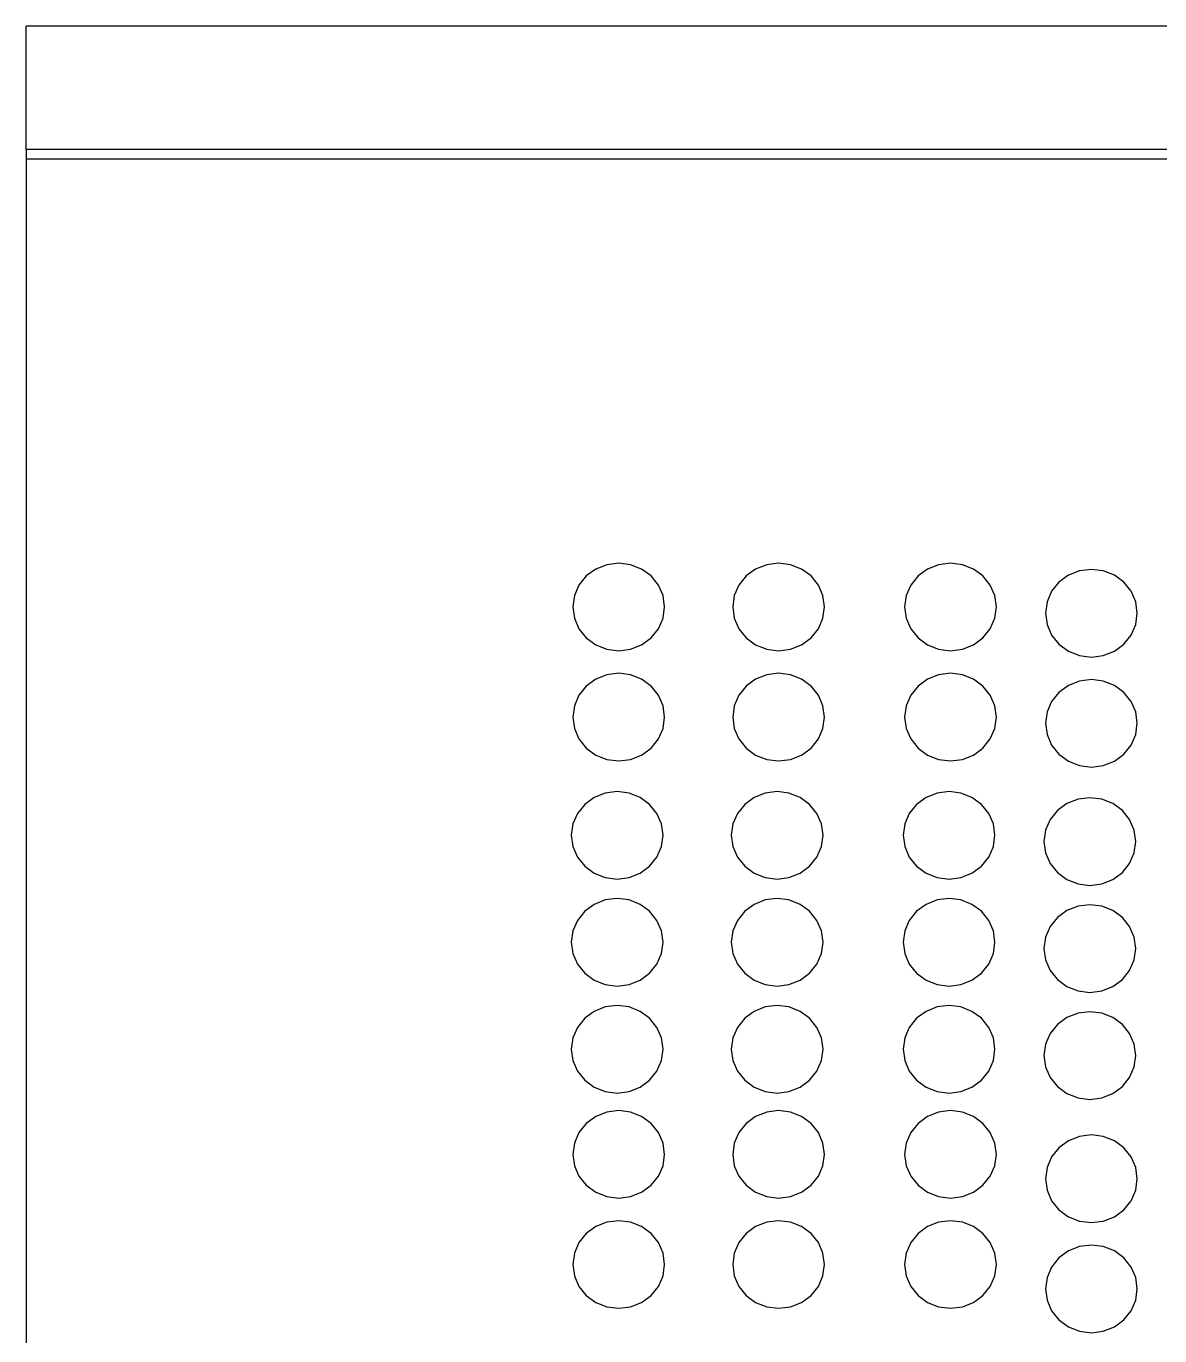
# Model space of a CAD drawing. Header units: inches. Extents: x 710 to 5347, y 114 to 2471.
# Drawn here: x 723.7 to 908.8, y 857.4 to 1071.2 of the extents above; entities that cross this region are included whole.
import ezdxf

# ---------------------------------------------------------------- set-up
doc = ezdxf.new("R2010")
doc.units = ezdxf.units.IN
doc.header["$MEASUREMENT"] = 0
doc.layers.add('Edges', color=7, linetype='Continuous')

# ---------------------------------------------------------------- blocks, each defined once
blk = doc.blocks.new('fire alarm fr')
at = {"layer": 'Edges'}
for p, q in [((-1661.19, 1257.52), (-2393.7, 1257.52)), ((-2393.7, 1237.39), (-2393.7, 1257.52)), ((-1661.19, 1237.39), (-2393.7, 1237.39)), ((-2393.7, 1237.39), (-2393.7, 1235.84)), ((-2393.7, 1235.84), (-2186.27, 1235.84)), ((-2393.7, 1235.84), (-2393.7, 520.1)), ((-2296.93, 1169.84), (-2298.87, 1169.6)), ((-2294.99, 1169.6), (-2296.93, 1169.84)), ((-2270.81, 1169.84), (-2272.75, 1169.6)), ((-2268.87, 1169.6), (-2270.81, 1169.84)), ((-2242.74, 1169.84), (-2244.68, 1169.6)), ((-2240.8, 1169.6), (-2242.74, 1169.84)), ((-2302.23, 1167.75), (-2303.42, 1166.27)), ((-2300.68, 1168.88), (-2302.23, 1167.75)), ((-2298.87, 1169.6), (-2300.68, 1168.88)), ((-2293.18, 1168.88), (-2294.99, 1169.6)), ((-2291.63, 1167.75), (-2293.18, 1168.88)), ((-2290.44, 1166.27), (-2291.63, 1167.75)), ((-2276.11, 1167.75), (-2277.3, 1166.27)), ((-2274.56, 1168.88), (-2276.11, 1167.75)), ((-2272.75, 1169.6), (-2274.56, 1168.88)), ((-2267.07, 1168.88), (-2268.87, 1169.6)), ((-2265.52, 1167.75), (-2267.07, 1168.88)), ((-2264.32, 1166.27), (-2265.52, 1167.75)), ((-2248.04, 1167.75), (-2249.23, 1166.27)), ((-2246.49, 1168.88), (-2248.04, 1167.75)), ((-2244.68, 1169.6), (-2246.49, 1168.88)), ((-2238.99, 1168.88), (-2240.8, 1169.6)), ((-2237.44, 1167.75), (-2238.99, 1168.88)), ((-2236.25, 1166.27), (-2237.44, 1167.75)), ((-2223.48, 1167.87), (-2225.03, 1166.73)), ((-2221.67, 1168.58), (-2223.48, 1167.87)), ((-2219.73, 1168.82), (-2221.67, 1168.58)), ((-2217.79, 1168.58), (-2219.73, 1168.82)), ((-2215.98, 1167.87), (-2217.79, 1168.58)), ((-2214.43, 1166.73), (-2215.98, 1167.87)), ((-2303.42, 1166.27), (-2304.17, 1164.54)), ((-2289.69, 1164.54), (-2290.44, 1166.27)), ((-2277.3, 1166.27), (-2278.05, 1164.54)), ((-2263.58, 1164.54), (-2264.32, 1166.27)), ((-2249.23, 1166.27), (-2249.98, 1164.54)), ((-2235.5, 1164.54), (-2236.25, 1166.27)), ((-2225.03, 1166.73), (-2226.22, 1165.25)), ((-2213.24, 1165.25), (-2214.43, 1166.73)), ((-2304.17, 1164.54), (-2304.43, 1162.69)), ((-2289.44, 1162.69), (-2289.69, 1164.54)), ((-2278.05, 1164.54), (-2278.31, 1162.69)), ((-2263.32, 1162.69), (-2263.58, 1164.54)), ((-2249.98, 1164.54), (-2250.23, 1162.69)), ((-2235.25, 1162.69), (-2235.5, 1164.54)), ((-2226.97, 1163.52), (-2227.23, 1161.67)), ((-2226.22, 1165.25), (-2226.97, 1163.52)), ((-2212.49, 1163.52), (-2213.24, 1165.25)), ((-2212.24, 1161.67), (-2212.49, 1163.52)), ((-2304.43, 1162.69), (-2304.17, 1160.84)), ((-2289.69, 1160.84), (-2289.44, 1162.69)), ((-2278.31, 1162.69), (-2278.05, 1160.84)), ((-2263.58, 1160.84), (-2263.32, 1162.69)), ((-2250.23, 1162.69), (-2249.98, 1160.84)), ((-2235.5, 1160.84), (-2235.25, 1162.69)), ((-2227.23, 1161.67), (-2226.97, 1159.82)), ((-2212.49, 1159.82), (-2212.24, 1161.67)), ((-2304.17, 1160.84), (-2303.42, 1159.12)), ((-2303.42, 1159.12), (-2302.23, 1157.64)), ((-2291.63, 1157.64), (-2290.44, 1159.12)), ((-2290.44, 1159.12), (-2289.69, 1160.84)), ((-2278.05, 1160.84), (-2277.3, 1159.12)), ((-2277.3, 1159.12), (-2276.11, 1157.64)), ((-2265.52, 1157.64), (-2264.32, 1159.12)), ((-2264.32, 1159.12), (-2263.58, 1160.84)), ((-2249.98, 1160.84), (-2249.23, 1159.12)), ((-2249.23, 1159.12), (-2248.04, 1157.64)), ((-2237.44, 1157.64), (-2236.25, 1159.12)), ((-2236.25, 1159.12), (-2235.5, 1160.84)), ((-2226.97, 1159.82), (-2226.22, 1158.1)), ((-2213.24, 1158.1), (-2212.49, 1159.82)), ((-2302.23, 1157.64), (-2300.68, 1156.5)), ((-2293.18, 1156.5), (-2291.63, 1157.64)), ((-2276.11, 1157.64), (-2274.56, 1156.5)), ((-2267.07, 1156.5), (-2265.52, 1157.64)), ((-2248.04, 1157.64), (-2246.49, 1156.5)), ((-2238.99, 1156.5), (-2237.44, 1157.64)), ((-2226.22, 1158.1), (-2225.03, 1156.62)), ((-2214.43, 1156.62), (-2213.24, 1158.1)), ((-2300.68, 1156.5), (-2298.87, 1155.79)), ((-2298.87, 1155.79), (-2296.93, 1155.54)), ((-2296.93, 1155.54), (-2294.99, 1155.79)), ((-2294.99, 1155.79), (-2293.18, 1156.5)), ((-2274.56, 1156.5), (-2272.75, 1155.79)), ((-2272.75, 1155.79), (-2270.81, 1155.54)), ((-2270.81, 1155.54), (-2268.87, 1155.79)), ((-2268.87, 1155.79), (-2267.07, 1156.5)), ((-2246.49, 1156.5), (-2244.68, 1155.79)), ((-2244.68, 1155.79), (-2242.74, 1155.54)), ((-2242.74, 1155.54), (-2240.8, 1155.79)), ((-2240.8, 1155.79), (-2238.99, 1156.5)), ((-2225.03, 1156.62), (-2223.48, 1155.48)), ((-2223.48, 1155.48), (-2221.67, 1154.77)), ((-2221.67, 1154.77), (-2219.73, 1154.52)), ((-2219.73, 1154.52), (-2217.79, 1154.77)), ((-2217.79, 1154.77), (-2215.98, 1155.48)), ((-2215.98, 1155.48), (-2214.43, 1156.62)), ((-2300.68, 1150.91), (-2302.23, 1149.77)), ((-2298.87, 1151.62), (-2300.68, 1150.91)), ((-2296.93, 1151.86), (-2298.87, 1151.62)), ((-2294.99, 1151.62), (-2296.93, 1151.86)), ((-2293.18, 1150.91), (-2294.99, 1151.62)), ((-2291.63, 1149.77), (-2293.18, 1150.91)), ((-2274.56, 1150.91), (-2276.11, 1149.77)), ((-2272.75, 1151.62), (-2274.56, 1150.91)), ((-2270.81, 1151.86), (-2272.75, 1151.62)), ((-2268.87, 1151.62), (-2270.81, 1151.86)), ((-2267.07, 1150.91), (-2268.87, 1151.62)), ((-2265.52, 1149.77), (-2267.07, 1150.91)), ((-2246.49, 1150.91), (-2248.04, 1149.77)), ((-2244.68, 1151.62), (-2246.49, 1150.91)), ((-2242.74, 1151.86), (-2244.68, 1151.62)), ((-2240.8, 1151.62), (-2242.74, 1151.86)), ((-2238.99, 1150.91), (-2240.8, 1151.62)), ((-2237.44, 1149.77), (-2238.99, 1150.91)), ((-2221.67, 1150.6), (-2223.48, 1149.89)), ((-2219.73, 1150.85), (-2221.67, 1150.6)), ((-2217.79, 1150.6), (-2219.73, 1150.85)), ((-2215.98, 1149.89), (-2217.79, 1150.6)), ((-2303.42, 1148.29), (-2304.17, 1146.56)), ((-2302.23, 1149.77), (-2303.42, 1148.29)), ((-2290.44, 1148.29), (-2291.63, 1149.77)), ((-2289.69, 1146.56), (-2290.44, 1148.29)), ((-2277.3, 1148.29), (-2278.05, 1146.56)), ((-2276.11, 1149.77), (-2277.3, 1148.29)), ((-2264.32, 1148.29), (-2265.52, 1149.77)), ((-2263.58, 1146.56), (-2264.32, 1148.29)), ((-2249.23, 1148.29), (-2249.98, 1146.56)), ((-2248.04, 1149.77), (-2249.23, 1148.29)), ((-2236.25, 1148.29), (-2237.44, 1149.77)), ((-2235.5, 1146.56), (-2236.25, 1148.29)), ((-2225.03, 1148.75), (-2226.22, 1147.27)), ((-2223.48, 1149.89), (-2225.03, 1148.75)), ((-2214.43, 1148.75), (-2215.98, 1149.89)), ((-2213.24, 1147.27), (-2214.43, 1148.75)), ((-2304.17, 1146.56), (-2304.43, 1144.71)), ((-2289.44, 1144.71), (-2289.69, 1146.56)), ((-2278.05, 1146.56), (-2278.31, 1144.71)), ((-2263.32, 1144.71), (-2263.58, 1146.56)), ((-2249.98, 1146.56), (-2250.23, 1144.71)), ((-2235.25, 1144.71), (-2235.5, 1146.56)), ((-2226.22, 1147.27), (-2226.97, 1145.55)), ((-2212.49, 1145.55), (-2213.24, 1147.27)), ((-2304.43, 1144.71), (-2304.17, 1142.86)), ((-2289.69, 1142.86), (-2289.44, 1144.71)), ((-2278.31, 1144.71), (-2278.05, 1142.86)), ((-2263.58, 1142.86), (-2263.32, 1144.71)), ((-2250.23, 1144.71), (-2249.98, 1142.86)), ((-2235.5, 1142.86), (-2235.25, 1144.71)), ((-2226.97, 1145.55), (-2227.23, 1143.7)), ((-2212.24, 1143.7), (-2212.49, 1145.55)), ((-2304.17, 1142.86), (-2303.42, 1141.14)), ((-2290.44, 1141.14), (-2289.69, 1142.86)), ((-2278.05, 1142.86), (-2277.3, 1141.14)), ((-2264.32, 1141.14), (-2263.58, 1142.86)), ((-2249.98, 1142.86), (-2249.23, 1141.14)), ((-2236.25, 1141.14), (-2235.5, 1142.86)), ((-2227.23, 1143.7), (-2226.97, 1141.85)), ((-2212.49, 1141.85), (-2212.24, 1143.7)), ((-2303.42, 1141.14), (-2302.23, 1139.66)), ((-2291.63, 1139.66), (-2290.44, 1141.14)), ((-2277.3, 1141.14), (-2276.11, 1139.66)), ((-2265.52, 1139.66), (-2264.32, 1141.14)), ((-2249.23, 1141.14), (-2248.04, 1139.66)), ((-2237.44, 1139.66), (-2236.25, 1141.14)), ((-2226.97, 1141.85), (-2226.22, 1140.12)), ((-2226.22, 1140.12), (-2225.03, 1138.64)), ((-2214.43, 1138.64), (-2213.24, 1140.12)), ((-2213.24, 1140.12), (-2212.49, 1141.85)), ((-2302.23, 1139.66), (-2300.68, 1138.52)), ((-2300.68, 1138.52), (-2298.87, 1137.81)), ((-2298.87, 1137.81), (-2296.93, 1137.56)), ((-2296.93, 1137.56), (-2294.99, 1137.81)), ((-2294.99, 1137.81), (-2293.18, 1138.52)), ((-2293.18, 1138.52), (-2291.63, 1139.66)), ((-2276.11, 1139.66), (-2274.56, 1138.52)), ((-2274.56, 1138.52), (-2272.75, 1137.81)), ((-2272.75, 1137.81), (-2270.81, 1137.56)), ((-2270.81, 1137.56), (-2268.87, 1137.81)), ((-2268.87, 1137.81), (-2267.07, 1138.52)), ((-2267.07, 1138.52), (-2265.52, 1139.66)), ((-2248.04, 1139.66), (-2246.49, 1138.52)), ((-2246.49, 1138.52), (-2244.68, 1137.81)), ((-2244.68, 1137.81), (-2242.74, 1137.56)), ((-2242.74, 1137.56), (-2240.8, 1137.81)), ((-2240.8, 1137.81), (-2238.99, 1138.52)), ((-2238.99, 1138.52), (-2237.44, 1139.66)), ((-2225.03, 1138.64), (-2223.48, 1137.5)), ((-2215.98, 1137.5), (-2214.43, 1138.64)), ((-2223.48, 1137.5), (-2221.67, 1136.79)), ((-2221.67, 1136.79), (-2219.73, 1136.55)), ((-2219.73, 1136.55), (-2217.79, 1136.79)), ((-2217.79, 1136.79), (-2215.98, 1137.5)), ((-2300.92, 1131.6), (-2302.47, 1130.46)), ((-2299.11, 1132.31), (-2300.92, 1131.6)), ((-2297.17, 1132.56), (-2299.11, 1132.31)), ((-2295.23, 1132.31), (-2297.17, 1132.56)), ((-2293.43, 1131.6), (-2295.23, 1132.31)), ((-2291.87, 1130.46), (-2293.43, 1131.6)), ((-2274.8, 1131.6), (-2276.35, 1130.46)), ((-2273, 1132.31), (-2274.8, 1131.6)), ((-2271.06, 1132.56), (-2273, 1132.31)), ((-2269.12, 1132.31), (-2271.06, 1132.56)), ((-2267.31, 1131.6), (-2269.12, 1132.31)), ((-2265.76, 1130.46), (-2267.31, 1131.6)), ((-2246.73, 1131.6), (-2248.28, 1130.46)), ((-2244.92, 1132.31), (-2246.73, 1131.6)), ((-2242.98, 1132.56), (-2244.92, 1132.31)), ((-2241.04, 1132.31), (-2242.98, 1132.56)), ((-2239.23, 1131.6), (-2241.04, 1132.31)), ((-2237.68, 1130.46), (-2239.23, 1131.6)), ((-2221.91, 1131.3), (-2223.72, 1130.58)), ((-2219.97, 1131.54), (-2221.91, 1131.3)), ((-2218.03, 1131.3), (-2219.97, 1131.54)), ((-2216.23, 1130.58), (-2218.03, 1131.3)), ((-2302.47, 1130.46), (-2303.66, 1128.98)), ((-2290.68, 1128.98), (-2291.87, 1130.46)), ((-2276.35, 1130.46), (-2277.55, 1128.98)), ((-2264.57, 1128.98), (-2265.76, 1130.46)), ((-2248.28, 1130.46), (-2249.47, 1128.98)), ((-2236.49, 1128.98), (-2237.68, 1130.46)), ((-2225.27, 1129.45), (-2226.46, 1127.97)), ((-2223.72, 1130.58), (-2225.27, 1129.45)), ((-2214.67, 1129.45), (-2216.23, 1130.58)), ((-2213.48, 1127.97), (-2214.67, 1129.45)), ((-2304.41, 1127.26), (-2304.67, 1125.41)), ((-2303.66, 1128.98), (-2304.41, 1127.26)), ((-2289.93, 1127.26), (-2290.68, 1128.98)), ((-2289.68, 1125.41), (-2289.93, 1127.26)), ((-2278.29, 1127.26), (-2278.55, 1125.41)), ((-2277.55, 1128.98), (-2278.29, 1127.26)), ((-2263.82, 1127.26), (-2264.57, 1128.98)), ((-2263.56, 1125.41), (-2263.82, 1127.26)), ((-2250.22, 1127.26), (-2250.48, 1125.41)), ((-2249.47, 1128.98), (-2250.22, 1127.26)), ((-2235.74, 1127.26), (-2236.49, 1128.98)), ((-2235.49, 1125.41), (-2235.74, 1127.26)), ((-2226.46, 1127.97), (-2227.21, 1126.24)), ((-2212.73, 1126.24), (-2213.48, 1127.97)), ((-2304.67, 1125.41), (-2304.41, 1123.56)), ((-2289.93, 1123.56), (-2289.68, 1125.41)), ((-2278.55, 1125.41), (-2278.29, 1123.56)), ((-2263.82, 1123.56), (-2263.56, 1125.41)), ((-2250.48, 1125.41), (-2250.22, 1123.56)), ((-2235.74, 1123.56), (-2235.49, 1125.41)), ((-2227.21, 1126.24), (-2227.47, 1124.39)), ((-2212.48, 1124.39), (-2212.73, 1126.24)), ((-2304.41, 1123.56), (-2303.66, 1121.83)), ((-2290.68, 1121.83), (-2289.93, 1123.56)), ((-2278.29, 1123.56), (-2277.55, 1121.83)), ((-2264.57, 1121.83), (-2263.82, 1123.56)), ((-2250.22, 1123.56), (-2249.47, 1121.83)), ((-2236.49, 1121.83), (-2235.74, 1123.56)), ((-2227.47, 1124.39), (-2227.21, 1122.54)), ((-2212.73, 1122.54), (-2212.48, 1124.39)), ((-2303.66, 1121.83), (-2302.47, 1120.35)), ((-2291.87, 1120.35), (-2290.68, 1121.83)), ((-2277.55, 1121.83), (-2276.35, 1120.35)), ((-2265.76, 1120.35), (-2264.57, 1121.83)), ((-2249.47, 1121.83), (-2248.28, 1120.35)), ((-2237.68, 1120.35), (-2236.49, 1121.83)), ((-2227.21, 1122.54), (-2226.46, 1120.82)), ((-2226.46, 1120.82), (-2225.27, 1119.34)), ((-2214.67, 1119.34), (-2213.48, 1120.82)), ((-2213.48, 1120.82), (-2212.73, 1122.54)), ((-2302.47, 1120.35), (-2300.92, 1119.22)), ((-2300.92, 1119.22), (-2299.11, 1118.5)), ((-2299.11, 1118.5), (-2297.17, 1118.26)), ((-2297.17, 1118.26), (-2295.23, 1118.5)), ((-2295.23, 1118.5), (-2293.43, 1119.22)), ((-2293.43, 1119.22), (-2291.87, 1120.35)), ((-2276.35, 1120.35), (-2274.8, 1119.22)), ((-2274.8, 1119.22), (-2273, 1118.5)), ((-2273, 1118.5), (-2271.06, 1118.26)), ((-2271.06, 1118.26), (-2269.12, 1118.5)), ((-2269.12, 1118.5), (-2267.31, 1119.22)), ((-2267.31, 1119.22), (-2265.76, 1120.35)), ((-2248.28, 1120.35), (-2246.73, 1119.22)), ((-2246.73, 1119.22), (-2244.92, 1118.5)), ((-2244.92, 1118.5), (-2242.98, 1118.26)), ((-2242.98, 1118.26), (-2241.04, 1118.5)), ((-2241.04, 1118.5), (-2239.23, 1119.22)), ((-2239.23, 1119.22), (-2237.68, 1120.35)), ((-2225.27, 1119.34), (-2223.72, 1118.2)), ((-2216.23, 1118.2), (-2214.67, 1119.34)), ((-2223.72, 1118.2), (-2221.91, 1117.48)), ((-2221.91, 1117.48), (-2219.97, 1117.24)), ((-2219.97, 1117.24), (-2218.03, 1117.48)), ((-2218.03, 1117.48), (-2216.23, 1118.2)), ((-2300.92, 1114.13), (-2302.47, 1113)), ((-2299.11, 1114.85), (-2300.92, 1114.13)), ((-2297.17, 1115.09), (-2299.11, 1114.85)), ((-2295.23, 1114.85), (-2297.17, 1115.09)), ((-2293.43, 1114.13), (-2295.23, 1114.85)), ((-2291.87, 1113), (-2293.43, 1114.13)), ((-2274.8, 1114.13), (-2276.35, 1113)), ((-2273, 1114.85), (-2274.8, 1114.13)), ((-2271.06, 1115.09), (-2273, 1114.85)), ((-2269.12, 1114.85), (-2271.06, 1115.09)), ((-2267.31, 1114.13), (-2269.12, 1114.85)), ((-2265.76, 1113), (-2267.31, 1114.13)), ((-2246.73, 1114.13), (-2248.28, 1113)), ((-2244.92, 1114.85), (-2246.73, 1114.13)), ((-2242.98, 1115.09), (-2244.92, 1114.85)), ((-2241.04, 1114.85), (-2242.98, 1115.09)), ((-2239.23, 1114.13), (-2241.04, 1114.85)), ((-2237.68, 1113), (-2239.23, 1114.13)), ((-2219.97, 1114.07), (-2221.91, 1113.83)), ((-2218.03, 1113.83), (-2219.97, 1114.07)), ((-2302.47, 1113), (-2303.66, 1111.51)), ((-2290.68, 1111.51), (-2291.87, 1113)), ((-2276.35, 1113), (-2277.55, 1111.51)), ((-2264.57, 1111.51), (-2265.76, 1113)), ((-2248.28, 1113), (-2249.47, 1111.51)), ((-2236.49, 1111.51), (-2237.68, 1113)), ((-2225.27, 1111.98), (-2226.46, 1110.5)), ((-2223.72, 1113.11), (-2225.27, 1111.98)), ((-2221.91, 1113.83), (-2223.72, 1113.11)), ((-2216.23, 1113.11), (-2218.03, 1113.83)), ((-2214.67, 1111.98), (-2216.23, 1113.11)), ((-2213.48, 1110.5), (-2214.67, 1111.98)), ((-2303.66, 1111.51), (-2304.41, 1109.79)), ((-2289.93, 1109.79), (-2290.68, 1111.51)), ((-2277.55, 1111.51), (-2278.29, 1109.79)), ((-2263.82, 1109.79), (-2264.57, 1111.51)), ((-2249.47, 1111.51), (-2250.22, 1109.79)), ((-2235.74, 1109.79), (-2236.49, 1111.51)), ((-2226.46, 1110.5), (-2227.21, 1108.77)), ((-2212.73, 1108.77), (-2213.48, 1110.5)), ((-2304.41, 1109.79), (-2304.67, 1107.94)), ((-2304.67, 1107.94), (-2304.41, 1106.09)), ((-2289.68, 1107.94), (-2289.93, 1109.79)), ((-2289.93, 1106.09), (-2289.68, 1107.94)), ((-2278.29, 1109.79), (-2278.55, 1107.94)), ((-2278.55, 1107.94), (-2278.29, 1106.09)), ((-2263.56, 1107.94), (-2263.82, 1109.79)), ((-2263.82, 1106.09), (-2263.56, 1107.94)), ((-2250.22, 1109.79), (-2250.48, 1107.94)), ((-2250.48, 1107.94), (-2250.22, 1106.09)), ((-2235.49, 1107.94), (-2235.74, 1109.79)), ((-2235.74, 1106.09), (-2235.49, 1107.94)), ((-2227.21, 1108.77), (-2227.47, 1106.92)), ((-2212.48, 1106.92), (-2212.73, 1108.77)), ((-2304.41, 1106.09), (-2303.66, 1104.36)), ((-2290.68, 1104.36), (-2289.93, 1106.09)), ((-2278.29, 1106.09), (-2277.55, 1104.36)), ((-2264.57, 1104.36), (-2263.82, 1106.09)), ((-2250.22, 1106.09), (-2249.47, 1104.36)), ((-2236.49, 1104.36), (-2235.74, 1106.09)), ((-2227.47, 1106.92), (-2227.21, 1105.07)), ((-2212.73, 1105.07), (-2212.48, 1106.92)), ((-2303.66, 1104.36), (-2302.47, 1102.88)), ((-2291.87, 1102.88), (-2290.68, 1104.36)), ((-2277.55, 1104.36), (-2276.35, 1102.88)), ((-2265.76, 1102.88), (-2264.57, 1104.36)), ((-2249.47, 1104.36), (-2248.28, 1102.88)), ((-2237.68, 1102.88), (-2236.49, 1104.36)), ((-2227.21, 1105.07), (-2226.46, 1103.35)), ((-2213.48, 1103.35), (-2212.73, 1105.07)), ((-2302.47, 1102.88), (-2300.92, 1101.75)), ((-2300.92, 1101.75), (-2299.11, 1101.03)), ((-2295.23, 1101.03), (-2293.43, 1101.75)), ((-2293.43, 1101.75), (-2291.87, 1102.88)), ((-2276.35, 1102.88), (-2274.8, 1101.75)), ((-2274.8, 1101.75), (-2273, 1101.03)), ((-2269.12, 1101.03), (-2267.31, 1101.75)), ((-2267.31, 1101.75), (-2265.76, 1102.88)), ((-2248.28, 1102.88), (-2246.73, 1101.75)), ((-2246.73, 1101.75), (-2244.92, 1101.03)), ((-2241.04, 1101.03), (-2239.23, 1101.75)), ((-2239.23, 1101.75), (-2237.68, 1102.88)), ((-2226.46, 1103.35), (-2225.27, 1101.87)), ((-2225.27, 1101.87), (-2223.72, 1100.73)), ((-2216.23, 1100.73), (-2214.67, 1101.87)), ((-2214.67, 1101.87), (-2213.48, 1103.35)), ((-2299.11, 1101.03), (-2297.17, 1100.79)), ((-2297.17, 1100.79), (-2295.23, 1101.03)), ((-2273, 1101.03), (-2271.06, 1100.79)), ((-2271.06, 1100.79), (-2269.12, 1101.03)), ((-2244.92, 1101.03), (-2242.98, 1100.79)), ((-2242.98, 1100.79), (-2241.04, 1101.03)), ((-2223.72, 1100.73), (-2221.91, 1100.02)), ((-2221.91, 1100.02), (-2219.97, 1099.77)), ((-2219.97, 1099.77), (-2218.03, 1100.02)), ((-2218.03, 1100.02), (-2216.23, 1100.73)), ((-2299.11, 1097.38), (-2300.92, 1096.66)), ((-2297.17, 1097.62), (-2299.11, 1097.38)), ((-2295.23, 1097.38), (-2297.17, 1097.62)), ((-2293.43, 1096.66), (-2295.23, 1097.38)), ((-2273, 1097.38), (-2274.8, 1096.66)), ((-2271.06, 1097.62), (-2273, 1097.38)), ((-2269.12, 1097.38), (-2271.06, 1097.62)), ((-2267.31, 1096.66), (-2269.12, 1097.38)), ((-2244.92, 1097.38), (-2246.73, 1096.66)), ((-2242.98, 1097.62), (-2244.92, 1097.38)), ((-2241.04, 1097.38), (-2242.98, 1097.62)), ((-2239.23, 1096.66), (-2241.04, 1097.38)), ((-2302.47, 1095.53), (-2303.66, 1094.05)), ((-2300.92, 1096.66), (-2302.47, 1095.53)), ((-2291.87, 1095.53), (-2293.43, 1096.66)), ((-2290.68, 1094.05), (-2291.87, 1095.53)), ((-2276.35, 1095.53), (-2277.55, 1094.05)), ((-2274.8, 1096.66), (-2276.35, 1095.53)), ((-2265.76, 1095.53), (-2267.31, 1096.66)), ((-2264.57, 1094.05), (-2265.76, 1095.53)), ((-2248.28, 1095.53), (-2249.47, 1094.05)), ((-2246.73, 1096.66), (-2248.28, 1095.53)), ((-2237.68, 1095.53), (-2239.23, 1096.66)), ((-2236.49, 1094.05), (-2237.68, 1095.53)), ((-2223.72, 1095.64), (-2225.27, 1094.51)), ((-2221.91, 1096.36), (-2223.72, 1095.64)), ((-2219.97, 1096.6), (-2221.91, 1096.36)), ((-2218.03, 1096.36), (-2219.97, 1096.6)), ((-2216.23, 1095.64), (-2218.03, 1096.36)), ((-2214.67, 1094.51), (-2216.23, 1095.64)), ((-2303.66, 1094.05), (-2304.41, 1092.32)), ((-2289.93, 1092.32), (-2290.68, 1094.05)), ((-2277.55, 1094.05), (-2278.29, 1092.32)), ((-2263.82, 1092.32), (-2264.57, 1094.05)), ((-2249.47, 1094.05), (-2250.22, 1092.32)), ((-2235.74, 1092.32), (-2236.49, 1094.05)), ((-2226.46, 1093.03), (-2227.21, 1091.3)), ((-2225.27, 1094.51), (-2226.46, 1093.03)), ((-2213.48, 1093.03), (-2214.67, 1094.51)), ((-2212.73, 1091.3), (-2213.48, 1093.03)), ((-2304.41, 1092.32), (-2304.67, 1090.47)), ((-2289.68, 1090.47), (-2289.93, 1092.32)), ((-2278.29, 1092.32), (-2278.55, 1090.47)), ((-2263.56, 1090.47), (-2263.82, 1092.32)), ((-2250.22, 1092.32), (-2250.48, 1090.47)), ((-2235.49, 1090.47), (-2235.74, 1092.32)), ((-2227.21, 1091.3), (-2227.47, 1089.45)), ((-2212.48, 1089.45), (-2212.73, 1091.3)), ((-2304.67, 1090.47), (-2304.41, 1088.62)), ((-2304.41, 1088.62), (-2303.66, 1086.9)), ((-2290.68, 1086.9), (-2289.93, 1088.62)), ((-2289.93, 1088.62), (-2289.68, 1090.47)), ((-2278.55, 1090.47), (-2278.29, 1088.62)), ((-2278.29, 1088.62), (-2277.55, 1086.9)), ((-2264.57, 1086.9), (-2263.82, 1088.62)), ((-2263.82, 1088.62), (-2263.56, 1090.47)), ((-2250.48, 1090.47), (-2250.22, 1088.62)), ((-2250.22, 1088.62), (-2249.47, 1086.9)), ((-2236.49, 1086.9), (-2235.74, 1088.62)), ((-2235.74, 1088.62), (-2235.49, 1090.47)), ((-2227.47, 1089.45), (-2227.21, 1087.6)), ((-2212.73, 1087.6), (-2212.48, 1089.45)), ((-2303.66, 1086.9), (-2302.47, 1085.42)), ((-2291.87, 1085.42), (-2290.68, 1086.9)), ((-2277.55, 1086.9), (-2276.35, 1085.42)), ((-2265.76, 1085.42), (-2264.57, 1086.9)), ((-2249.47, 1086.9), (-2248.28, 1085.42)), ((-2237.68, 1085.42), (-2236.49, 1086.9)), ((-2227.21, 1087.6), (-2226.46, 1085.88)), ((-2213.48, 1085.88), (-2212.73, 1087.6)), ((-2302.47, 1085.42), (-2300.92, 1084.28)), ((-2300.92, 1084.28), (-2299.11, 1083.56)), ((-2295.23, 1083.56), (-2293.43, 1084.28)), ((-2293.43, 1084.28), (-2291.87, 1085.42)), ((-2276.35, 1085.42), (-2274.8, 1084.28)), ((-2274.8, 1084.28), (-2273, 1083.56)), ((-2269.12, 1083.56), (-2267.31, 1084.28)), ((-2267.31, 1084.28), (-2265.76, 1085.42)), ((-2248.28, 1085.42), (-2246.73, 1084.28)), ((-2246.73, 1084.28), (-2244.92, 1083.56)), ((-2241.04, 1083.56), (-2239.23, 1084.28)), ((-2239.23, 1084.28), (-2237.68, 1085.42)), ((-2226.46, 1085.88), (-2225.27, 1084.4)), ((-2225.27, 1084.4), (-2223.72, 1083.26)), ((-2216.23, 1083.26), (-2214.67, 1084.4)), ((-2214.67, 1084.4), (-2213.48, 1085.88)), ((-2299.11, 1083.56), (-2297.17, 1083.32)), ((-2297.17, 1083.32), (-2295.23, 1083.56)), ((-2273, 1083.56), (-2271.06, 1083.32)), ((-2271.06, 1083.32), (-2269.12, 1083.56)), ((-2244.92, 1083.56), (-2242.98, 1083.32)), ((-2242.98, 1083.32), (-2241.04, 1083.56)), ((-2223.72, 1083.26), (-2221.91, 1082.55)), ((-2221.91, 1082.55), (-2219.97, 1082.3)), ((-2219.97, 1082.3), (-2218.03, 1082.55)), ((-2218.03, 1082.55), (-2216.23, 1083.26)), ((-2298.87, 1080.22), (-2300.68, 1079.5)), ((-2296.93, 1080.46), (-2298.87, 1080.22)), ((-2294.99, 1080.22), (-2296.93, 1080.46)), ((-2293.18, 1079.5), (-2294.99, 1080.22)), ((-2272.75, 1080.22), (-2274.56, 1079.5)), ((-2270.81, 1080.46), (-2272.75, 1080.22)), ((-2268.87, 1080.22), (-2270.81, 1080.46)), ((-2267.07, 1079.5), (-2268.87, 1080.22)), ((-2244.68, 1080.22), (-2246.49, 1079.5)), ((-2242.74, 1080.46), (-2244.68, 1080.22)), ((-2240.8, 1080.22), (-2242.74, 1080.46)), ((-2238.99, 1079.5), (-2240.8, 1080.22)), ((-2302.23, 1078.37), (-2303.42, 1076.89)), ((-2300.68, 1079.5), (-2302.23, 1078.37)), ((-2291.63, 1078.37), (-2293.18, 1079.5)), ((-2290.44, 1076.89), (-2291.63, 1078.37)), ((-2276.11, 1078.37), (-2277.3, 1076.89)), ((-2274.56, 1079.5), (-2276.11, 1078.37)), ((-2265.52, 1078.37), (-2267.07, 1079.5)), ((-2264.32, 1076.89), (-2265.52, 1078.37)), ((-2248.04, 1078.37), (-2249.23, 1076.89)), ((-2246.49, 1079.5), (-2248.04, 1078.37)), ((-2237.44, 1078.37), (-2238.99, 1079.5)), ((-2236.25, 1076.89), (-2237.44, 1078.37)), ((-2303.42, 1076.89), (-2304.17, 1075.16)), ((-2289.69, 1075.16), (-2290.44, 1076.89)), ((-2277.3, 1076.89), (-2278.05, 1075.16)), ((-2263.58, 1075.16), (-2264.32, 1076.89)), ((-2249.23, 1076.89), (-2249.98, 1075.16)), ((-2235.5, 1075.16), (-2236.25, 1076.89)), ((-2221.67, 1076.23), (-2223.48, 1075.52)), ((-2219.73, 1076.48), (-2221.67, 1076.23)), ((-2217.79, 1076.23), (-2219.73, 1076.48)), ((-2215.98, 1075.52), (-2217.79, 1076.23)), ((-2304.17, 1075.16), (-2304.43, 1073.31)), ((-2289.44, 1073.31), (-2289.69, 1075.16)), ((-2278.05, 1075.16), (-2278.31, 1073.31)), ((-2263.32, 1073.31), (-2263.58, 1075.16)), ((-2249.98, 1075.16), (-2250.23, 1073.31)), ((-2235.25, 1073.31), (-2235.5, 1075.16)), ((-2225.03, 1074.38), (-2226.22, 1072.9)), ((-2223.48, 1075.52), (-2225.03, 1074.38)), ((-2214.43, 1074.38), (-2215.98, 1075.52)), ((-2213.24, 1072.9), (-2214.43, 1074.38)), ((-2304.43, 1073.31), (-2304.17, 1071.46)), ((-2304.17, 1071.46), (-2303.42, 1069.74)), ((-2290.44, 1069.74), (-2289.69, 1071.46)), ((-2289.69, 1071.46), (-2289.44, 1073.31)), ((-2278.31, 1073.31), (-2278.05, 1071.46)), ((-2278.05, 1071.46), (-2277.3, 1069.74)), ((-2264.32, 1069.74), (-2263.58, 1071.46)), ((-2263.58, 1071.46), (-2263.32, 1073.31)), ((-2250.23, 1073.31), (-2249.98, 1071.46)), ((-2249.98, 1071.46), (-2249.23, 1069.74)), ((-2236.25, 1069.74), (-2235.5, 1071.46)), ((-2235.5, 1071.46), (-2235.25, 1073.31)), ((-2226.22, 1072.9), (-2226.97, 1071.18)), ((-2212.49, 1071.18), (-2213.24, 1072.9)), ((-2303.42, 1069.74), (-2302.23, 1068.26)), ((-2291.63, 1068.26), (-2290.44, 1069.74)), ((-2277.3, 1069.74), (-2276.11, 1068.26)), ((-2265.52, 1068.26), (-2264.32, 1069.74)), ((-2249.23, 1069.74), (-2248.04, 1068.26)), ((-2237.44, 1068.26), (-2236.25, 1069.74)), ((-2226.97, 1071.18), (-2227.23, 1069.33)), ((-2227.23, 1069.33), (-2226.97, 1067.48)), ((-2212.24, 1069.33), (-2212.49, 1071.18)), ((-2212.49, 1067.48), (-2212.24, 1069.33)), ((-2302.23, 1068.26), (-2300.68, 1067.12)), ((-2300.68, 1067.12), (-2298.87, 1066.41)), ((-2294.99, 1066.41), (-2293.18, 1067.12)), ((-2293.18, 1067.12), (-2291.63, 1068.26)), ((-2276.11, 1068.26), (-2274.56, 1067.12)), ((-2274.56, 1067.12), (-2272.75, 1066.41)), ((-2268.87, 1066.41), (-2267.07, 1067.12)), ((-2267.07, 1067.12), (-2265.52, 1068.26)), ((-2248.04, 1068.26), (-2246.49, 1067.12)), ((-2246.49, 1067.12), (-2244.68, 1066.41)), ((-2240.8, 1066.41), (-2238.99, 1067.12)), ((-2238.99, 1067.12), (-2237.44, 1068.26)), ((-2226.97, 1067.48), (-2226.22, 1065.75)), ((-2213.24, 1065.75), (-2212.49, 1067.48)), ((-2298.87, 1066.41), (-2296.93, 1066.16)), ((-2296.93, 1066.16), (-2294.99, 1066.41)), ((-2272.75, 1066.41), (-2270.81, 1066.16)), ((-2270.81, 1066.16), (-2268.87, 1066.41)), ((-2244.68, 1066.41), (-2242.74, 1066.16)), ((-2242.74, 1066.16), (-2240.8, 1066.41)), ((-2226.22, 1065.75), (-2225.03, 1064.27)), ((-2214.43, 1064.27), (-2213.24, 1065.75)), ((-2225.03, 1064.27), (-2223.48, 1063.13)), ((-2223.48, 1063.13), (-2221.67, 1062.42)), ((-2217.79, 1062.42), (-2215.98, 1063.13)), ((-2215.98, 1063.13), (-2214.43, 1064.27)), ((-2300.68, 1061.53), (-2302.23, 1060.39)), ((-2298.87, 1062.24), (-2300.68, 1061.53)), ((-2296.93, 1062.48), (-2298.87, 1062.24)), ((-2294.99, 1062.24), (-2296.93, 1062.48)), ((-2293.18, 1061.53), (-2294.99, 1062.24)), ((-2291.63, 1060.39), (-2293.18, 1061.53)), ((-2274.56, 1061.53), (-2276.11, 1060.39)), ((-2272.75, 1062.24), (-2274.56, 1061.53)), ((-2270.81, 1062.48), (-2272.75, 1062.24)), ((-2268.87, 1062.24), (-2270.81, 1062.48)), ((-2267.07, 1061.53), (-2268.87, 1062.24)), ((-2265.52, 1060.39), (-2267.07, 1061.53)), ((-2246.49, 1061.53), (-2248.04, 1060.39)), ((-2244.68, 1062.24), (-2246.49, 1061.53)), ((-2242.74, 1062.48), (-2244.68, 1062.24)), ((-2240.8, 1062.24), (-2242.74, 1062.48)), ((-2238.99, 1061.53), (-2240.8, 1062.24)), ((-2237.44, 1060.39), (-2238.99, 1061.53)), ((-2221.67, 1062.42), (-2219.73, 1062.18)), ((-2219.73, 1062.18), (-2217.79, 1062.42)), ((-2303.42, 1058.91), (-2304.17, 1057.18)), ((-2302.23, 1060.39), (-2303.42, 1058.91)), ((-2290.44, 1058.91), (-2291.63, 1060.39)), ((-2289.69, 1057.18), (-2290.44, 1058.91)), ((-2277.3, 1058.91), (-2278.05, 1057.18)), ((-2276.11, 1060.39), (-2277.3, 1058.91)), ((-2264.32, 1058.91), (-2265.52, 1060.39)), ((-2263.58, 1057.18), (-2264.32, 1058.91)), ((-2249.23, 1058.91), (-2249.98, 1057.18)), ((-2248.04, 1060.39), (-2249.23, 1058.91)), ((-2236.25, 1058.91), (-2237.44, 1060.39)), ((-2235.5, 1057.18), (-2236.25, 1058.91)), ((-2219.73, 1058.5), (-2221.67, 1058.25)), ((-2217.79, 1058.25), (-2219.73, 1058.5)), ((-2304.17, 1057.18), (-2304.43, 1055.33)), ((-2289.44, 1055.33), (-2289.69, 1057.18)), ((-2278.05, 1057.18), (-2278.31, 1055.33)), ((-2263.32, 1055.33), (-2263.58, 1057.18)), ((-2249.98, 1057.18), (-2250.23, 1055.33)), ((-2235.25, 1055.33), (-2235.5, 1057.18)), ((-2225.03, 1056.4), (-2226.22, 1054.92)), ((-2223.48, 1057.54), (-2225.03, 1056.4)), ((-2221.67, 1058.25), (-2223.48, 1057.54)), ((-2215.98, 1057.54), (-2217.79, 1058.25)), ((-2214.43, 1056.4), (-2215.98, 1057.54)), ((-2213.24, 1054.92), (-2214.43, 1056.4)), ((-2304.43, 1055.33), (-2304.17, 1053.48)), ((-2289.69, 1053.48), (-2289.44, 1055.33)), ((-2278.31, 1055.33), (-2278.05, 1053.48)), ((-2263.58, 1053.48), (-2263.32, 1055.33)), ((-2250.23, 1055.33), (-2249.98, 1053.48)), ((-2235.5, 1053.48), (-2235.25, 1055.33)), ((-2226.22, 1054.92), (-2226.97, 1053.2)), ((-2212.49, 1053.2), (-2213.24, 1054.92)), ((-2304.17, 1053.48), (-2303.42, 1051.76)), ((-2290.44, 1051.76), (-2289.69, 1053.48)), ((-2278.05, 1053.48), (-2277.3, 1051.76)), ((-2264.32, 1051.76), (-2263.58, 1053.48)), ((-2249.98, 1053.48), (-2249.23, 1051.76)), ((-2236.25, 1051.76), (-2235.5, 1053.48)), ((-2226.97, 1053.2), (-2227.23, 1051.35)), ((-2212.24, 1051.35), (-2212.49, 1053.2)), ((-2303.42, 1051.76), (-2302.23, 1050.28)), ((-2302.23, 1050.28), (-2300.68, 1049.14)), ((-2293.18, 1049.14), (-2291.63, 1050.28)), ((-2291.63, 1050.28), (-2290.44, 1051.76)), ((-2277.3, 1051.76), (-2276.11, 1050.28)), ((-2276.11, 1050.28), (-2274.56, 1049.14)), ((-2267.07, 1049.14), (-2265.52, 1050.28)), ((-2265.52, 1050.28), (-2264.32, 1051.76)), ((-2249.23, 1051.76), (-2248.04, 1050.28)), ((-2248.04, 1050.28), (-2246.49, 1049.14)), ((-2238.99, 1049.14), (-2237.44, 1050.28)), ((-2237.44, 1050.28), (-2236.25, 1051.76)), ((-2227.23, 1051.35), (-2226.97, 1049.5)), ((-2212.49, 1049.5), (-2212.24, 1051.35)), ((-2300.68, 1049.14), (-2298.87, 1048.43)), ((-2298.87, 1048.43), (-2296.93, 1048.18)), ((-2296.93, 1048.18), (-2294.99, 1048.43)), ((-2294.99, 1048.43), (-2293.18, 1049.14)), ((-2274.56, 1049.14), (-2272.75, 1048.43)), ((-2272.75, 1048.43), (-2270.81, 1048.18)), ((-2270.81, 1048.18), (-2268.87, 1048.43)), ((-2268.87, 1048.43), (-2267.07, 1049.14)), ((-2246.49, 1049.14), (-2244.68, 1048.43)), ((-2244.68, 1048.43), (-2242.74, 1048.18)), ((-2242.74, 1048.18), (-2240.8, 1048.43)), ((-2240.8, 1048.43), (-2238.99, 1049.14)), ((-2226.97, 1049.5), (-2226.22, 1047.77)), ((-2213.24, 1047.77), (-2212.49, 1049.5)), ((-2226.22, 1047.77), (-2225.03, 1046.29)), ((-2225.03, 1046.29), (-2223.48, 1045.16)), ((-2215.98, 1045.16), (-2214.43, 1046.29)), ((-2214.43, 1046.29), (-2213.24, 1047.77)), ((-2223.48, 1045.16), (-2221.67, 1044.44)), ((-2221.67, 1044.44), (-2219.73, 1044.2)), ((-2219.73, 1044.2), (-2217.79, 1044.44)), ((-2217.79, 1044.44), (-2215.98, 1045.16))]:
    blk.add_line(p, q, dxfattribs=at)

msp = doc.modelspace()

# ---------------------------------------------------------------- block references
msp.add_blockref('fire alarm fr', (3117.35, -186.28))

doc.saveas('drawing.dxf')
